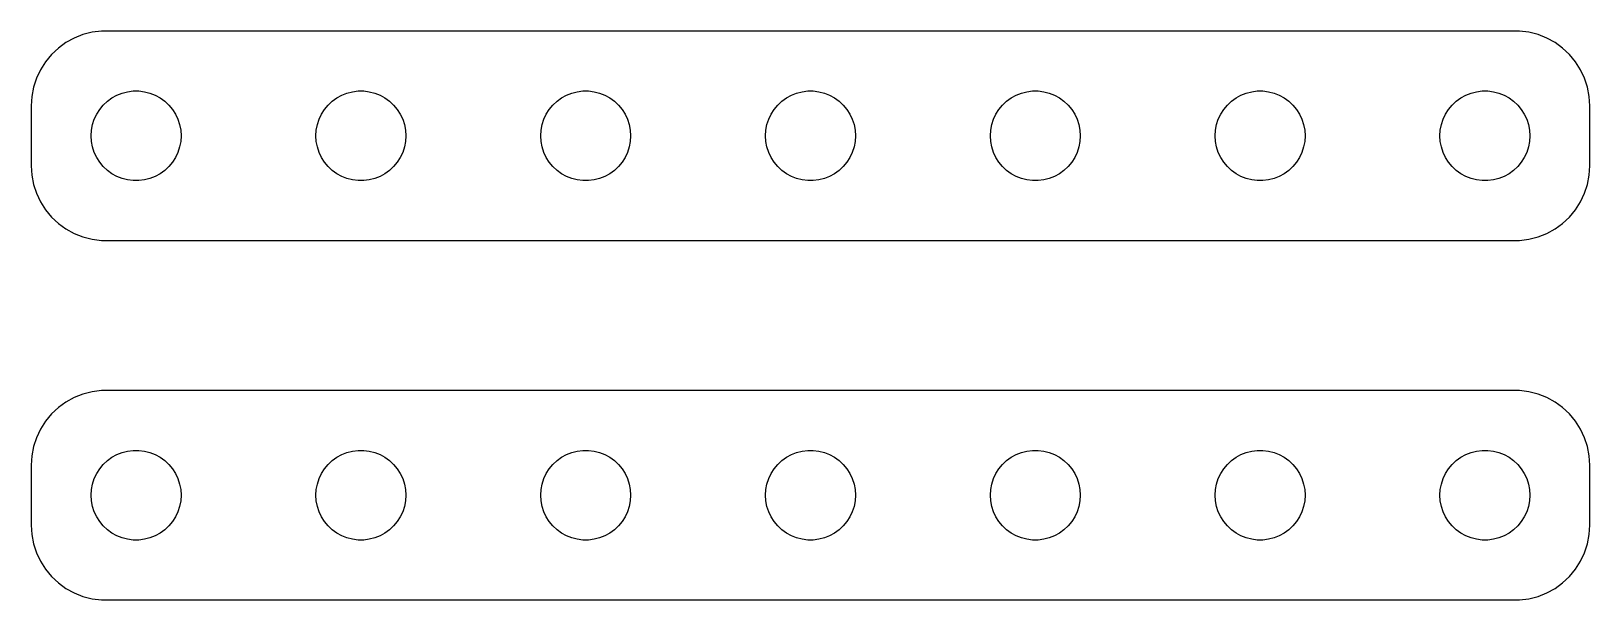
# Model space of a CAD drawing. Header units: metres. Extents: x -52 to 52, y 41 to 79.
import ezdxf

# ---------------------------------------------------------------- set-up
doc = ezdxf.new("R2010")
doc.units = ezdxf.units.M

msp = doc.modelspace()

# ---------------------------------------------------------------- linework, layer by layer
for p, q in [((-49.6791, 78.2216), (-50.1871, 77.8526)), ((-49.1289, 78.5241), (-49.6791, 78.2216)), ((-48.5451, 78.7553), (-49.1289, 78.5241)), ((-47.9369, 78.9114), (-48.5451, 78.7553)), ((-47.3139, 78.9901), (-47.9369, 78.9114)), ((47.3139, 78.9901), (-47.3139, 78.9901)), ((47.9369, 78.9114), (47.3139, 78.9901)), ((48.5451, 78.7553), (47.9369, 78.9114)), ((49.1289, 78.5241), (48.5451, 78.7553)), ((49.6791, 78.2216), (49.1289, 78.5241)), ((50.1871, 77.8526), (49.6791, 78.2216)), ((-50.6448, 77.4227), (-51.0451, 76.9389)), ((-50.1871, 77.8526), (-50.6448, 77.4227)), ((50.6448, 77.4227), (50.1871, 77.8526)), ((51.0451, 76.9389), (50.6448, 77.4227)), ((-51.3815, 76.4088), (-51.6489, 75.8406)), ((-51.0451, 76.9389), (-51.3815, 76.4088)), ((51.3815, 76.4088), (51.0451, 76.9389)), ((51.6489, 75.8406), (51.3815, 76.4088)), ((-51.8429, 75.2434), (-51.9606, 74.6267)), ((-51.6489, 75.8406), (-51.8429, 75.2434)), ((-45.927, 74.8532), (-45.5621, 74.9469)), ((-45.5621, 74.9469), (-45.1884, 74.9941)), ((-45.1884, 74.9941), (-44.8116, 74.9941)), ((-44.8116, 74.9941), (-44.4379, 74.9469)), ((-44.4379, 74.9469), (-44.0729, 74.8532)), ((-30.927, 74.8532), (-30.5621, 74.9469)), ((-30.5621, 74.9469), (-30.1884, 74.9941)), ((-30.1884, 74.9941), (-29.8116, 74.9941)), ((-29.8116, 74.9941), (-29.4379, 74.9469)), ((-29.4379, 74.9469), (-29.0729, 74.8532)), ((-15.927, 74.8532), (-15.5621, 74.9469)), ((-15.5621, 74.9469), (-15.1884, 74.9941)), ((-15.1884, 74.9941), (-14.8116, 74.9941)), ((-14.8116, 74.9941), (-14.4379, 74.9469)), ((-14.4379, 74.9469), (-14.0729, 74.8532)), ((-0.92705, 74.8532), (-0.56213, 74.9469)), ((-0.56213, 74.9469), (-0.18837, 74.9941)), ((-0.18837, 74.9941), (0.18837, 74.9941)), ((0.18837, 74.9941), (0.56213, 74.9469)), ((0.56213, 74.9469), (0.92705, 74.8532)), ((14.0729, 74.8532), (14.4379, 74.9469)), ((14.4379, 74.9469), (14.8116, 74.9941)), ((14.8116, 74.9941), (15.1884, 74.9941)), ((15.1884, 74.9941), (15.5621, 74.9469)), ((15.5621, 74.9469), (15.927, 74.8532)), ((29.0729, 74.8532), (29.4379, 74.9469)), ((29.4379, 74.9469), (29.8116, 74.9941)), ((29.8116, 74.9941), (30.1884, 74.9941)), ((30.1884, 74.9941), (30.5621, 74.9469)), ((30.5621, 74.9469), (30.927, 74.8532)), ((44.0729, 74.8532), (44.4379, 74.9469)), ((44.4379, 74.9469), (44.8116, 74.9941)), ((44.8116, 74.9941), (45.1884, 74.9941)), ((45.1884, 74.9941), (45.5621, 74.9469)), ((45.5621, 74.9469), (45.927, 74.8532)), ((51.8429, 75.2434), (51.6489, 75.8406)), ((51.9606, 74.6267), (51.8429, 75.2434)), ((-51.9606, 74.6267), (-52, 74)), ((-52, 74), (-52, 70)), ((-47.427, 73.7634), (-47.1869, 74.0536)), ((-47.1869, 74.0536), (-46.9123, 74.3115)), ((-46.9123, 74.3115), (-46.6075, 74.533)), ((-46.6075, 74.533), (-46.2773, 74.7145)), ((-46.2773, 74.7145), (-45.927, 74.8532)), ((-44.0729, 74.8532), (-43.7227, 74.7145)), ((-43.7227, 74.7145), (-43.3925, 74.533)), ((-43.3925, 74.533), (-43.0877, 74.3115)), ((-43.0877, 74.3115), (-42.8131, 74.0536)), ((-42.8131, 74.0536), (-42.5729, 73.7634)), ((-32.427, 73.7634), (-32.1869, 74.0536)), ((-32.1869, 74.0536), (-31.9123, 74.3115)), ((-31.9123, 74.3115), (-31.6075, 74.533)), ((-31.6075, 74.533), (-31.2773, 74.7145)), ((-31.2773, 74.7145), (-30.927, 74.8532)), ((-29.0729, 74.8532), (-28.7227, 74.7145)), ((-28.7227, 74.7145), (-28.3925, 74.533)), ((-28.3925, 74.533), (-28.0877, 74.3115)), ((-28.0877, 74.3115), (-27.8131, 74.0536)), ((-27.8131, 74.0536), (-27.5729, 73.7634)), ((-17.427, 73.7634), (-17.1869, 74.0536)), ((-17.1869, 74.0536), (-16.9123, 74.3115)), ((-16.9123, 74.3115), (-16.6075, 74.533)), ((-16.6075, 74.533), (-16.2773, 74.7145)), ((-16.2773, 74.7145), (-15.927, 74.8532)), ((-14.0729, 74.8532), (-13.7227, 74.7145)), ((-13.7227, 74.7145), (-13.3925, 74.533)), ((-13.3925, 74.533), (-13.0877, 74.3115)), ((-13.0877, 74.3115), (-12.8131, 74.0536)), ((-12.8131, 74.0536), (-12.5729, 73.7634)), ((-2.42705, 73.7634), (-2.1869, 74.0536)), ((-2.1869, 74.0536), (-1.91226, 74.3115)), ((-1.91226, 74.3115), (-1.60747, 74.533)), ((-1.60747, 74.533), (-1.27733, 74.7145)), ((-1.27733, 74.7145), (-0.92705, 74.8532)), ((0.92705, 74.8532), (1.27733, 74.7145)), ((1.27733, 74.7145), (1.60747, 74.533)), ((1.60747, 74.533), (1.91226, 74.3115)), ((1.91226, 74.3115), (2.1869, 74.0536)), ((2.1869, 74.0536), (2.42705, 73.7634)), ((12.5729, 73.7634), (12.8131, 74.0536)), ((12.8131, 74.0536), (13.0877, 74.3115)), ((13.0877, 74.3115), (13.3925, 74.533)), ((13.3925, 74.533), (13.7227, 74.7145)), ((13.7227, 74.7145), (14.0729, 74.8532)), ((15.927, 74.8532), (16.2773, 74.7145)), ((16.2773, 74.7145), (16.6075, 74.533)), ((16.6075, 74.533), (16.9123, 74.3115)), ((16.9123, 74.3115), (17.1869, 74.0536)), ((17.1869, 74.0536), (17.427, 73.7634)), ((27.5729, 73.7634), (27.8131, 74.0536)), ((27.8131, 74.0536), (28.0877, 74.3115)), ((28.0877, 74.3115), (28.3925, 74.533)), ((28.3925, 74.533), (28.7227, 74.7145)), ((28.7227, 74.7145), (29.0729, 74.8532)), ((30.927, 74.8532), (31.2773, 74.7145)), ((31.2773, 74.7145), (31.6075, 74.533)), ((31.6075, 74.533), (31.9123, 74.3115)), ((31.9123, 74.3115), (32.1869, 74.0536)), ((32.1869, 74.0536), (32.427, 73.7634)), ((42.5729, 73.7634), (42.8131, 74.0536)), ((42.8131, 74.0536), (43.0877, 74.3115)), ((43.0877, 74.3115), (43.3925, 74.533)), ((43.3925, 74.533), (43.7227, 74.7145)), ((43.7227, 74.7145), (44.0729, 74.8532)), ((45.927, 74.8532), (46.2773, 74.7145)), ((46.2773, 74.7145), (46.6075, 74.533)), ((46.6075, 74.533), (46.9123, 74.3115)), ((46.9123, 74.3115), (47.1869, 74.0536)), ((47.1869, 74.0536), (47.427, 73.7634)), ((52, 74), (51.9606, 74.6267)), ((52, 70), (52, 74)), ((-47.9057, 72.7461), (-47.7893, 73.1044)), ((-47.7893, 73.1044), (-47.6289, 73.4453)), ((-47.6289, 73.4453), (-47.427, 73.7634)), ((-42.5729, 73.7634), (-42.3711, 73.4453)), ((-42.3711, 73.4453), (-42.2107, 73.1044)), ((-42.2107, 73.1044), (-42.0942, 72.7461)), ((-32.9057, 72.7461), (-32.7893, 73.1044)), ((-32.7893, 73.1044), (-32.6289, 73.4453)), ((-32.6289, 73.4453), (-32.427, 73.7634)), ((-27.5729, 73.7634), (-27.3711, 73.4453)), ((-27.3711, 73.4453), (-27.2107, 73.1044)), ((-27.2107, 73.1044), (-27.0942, 72.7461)), ((-17.9057, 72.7461), (-17.7893, 73.1044)), ((-17.7893, 73.1044), (-17.6289, 73.4453)), ((-17.6289, 73.4453), (-17.427, 73.7634)), ((-12.5729, 73.7634), (-12.3711, 73.4453)), ((-12.3711, 73.4453), (-12.2107, 73.1044)), ((-12.2107, 73.1044), (-12.0942, 72.7461)), ((-2.90575, 72.7461), (-2.78932, 73.1044)), ((-2.78932, 73.1044), (-2.62891, 73.4453)), ((-2.62891, 73.4453), (-2.42705, 73.7634)), ((2.42705, 73.7634), (2.62891, 73.4453)), ((2.62891, 73.4453), (2.78932, 73.1044)), ((2.78932, 73.1044), (2.90575, 72.7461)), ((12.0942, 72.7461), (12.2107, 73.1044)), ((12.2107, 73.1044), (12.3711, 73.4453)), ((12.3711, 73.4453), (12.5729, 73.7634)), ((17.427, 73.7634), (17.6289, 73.4453)), ((17.6289, 73.4453), (17.7893, 73.1044)), ((17.7893, 73.1044), (17.9057, 72.7461)), ((27.0942, 72.7461), (27.2107, 73.1044)), ((27.2107, 73.1044), (27.3711, 73.4453)), ((27.3711, 73.4453), (27.5729, 73.7634)), ((32.427, 73.7634), (32.6289, 73.4453)), ((32.6289, 73.4453), (32.7893, 73.1044)), ((32.7893, 73.1044), (32.9057, 72.7461)), ((42.0942, 72.7461), (42.2107, 73.1044)), ((42.2107, 73.1044), (42.3711, 73.4453)), ((42.3711, 73.4453), (42.5729, 73.7634)), ((47.427, 73.7634), (47.6289, 73.4453)), ((47.6289, 73.4453), (47.7893, 73.1044)), ((47.7893, 73.1044), (47.9057, 72.7461)), ((-48, 72), (-47.9763, 72.376)), ((-47.9763, 71.624), (-48, 72)), ((-47.9763, 72.376), (-47.9057, 72.7461)), ((-42.0942, 72.7461), (-42.0237, 72.376)), ((-42.0237, 72.376), (-42, 72)), ((-42, 72), (-42.0237, 71.624)), ((-33, 72), (-32.9763, 72.376)), ((-32.9763, 71.624), (-33, 72)), ((-32.9763, 72.376), (-32.9057, 72.7461)), ((-27.0942, 72.7461), (-27.0237, 72.376)), ((-27.0237, 72.376), (-27, 72)), ((-27, 72), (-27.0237, 71.624)), ((-18, 72), (-17.9763, 72.376)), ((-17.9763, 71.624), (-18, 72)), ((-17.9763, 72.376), (-17.9057, 72.7461)), ((-12.0942, 72.7461), (-12.0237, 72.376)), ((-12.0237, 72.376), (-12, 72)), ((-12, 72), (-12.0237, 71.624)), ((-3, 72), (-2.97633, 72.376)), ((-2.97633, 71.624), (-3, 72)), ((-2.97633, 72.376), (-2.90575, 72.7461)), ((2.90575, 72.7461), (2.97633, 72.376)), ((2.97633, 72.376), (3, 72)), ((3, 72), (2.97633, 71.624)), ((12, 72), (12.0237, 72.376)), ((12.0237, 71.624), (12, 72)), ((12.0237, 72.376), (12.0942, 72.7461)), ((17.9057, 72.7461), (17.9763, 72.376)), ((17.9763, 72.376), (18, 72)), ((18, 72), (17.9763, 71.624)), ((27, 72), (27.0237, 72.376)), ((27.0237, 71.624), (27, 72)), ((27.0237, 72.376), (27.0942, 72.7461)), ((32.9057, 72.7461), (32.9763, 72.376)), ((32.9763, 72.376), (33, 72)), ((33, 72), (32.9763, 71.624)), ((42, 72), (42.0237, 72.376)), ((42.0237, 71.624), (42, 72)), ((42.0237, 72.376), (42.0942, 72.7461)), ((47.9057, 72.7461), (47.9763, 72.376)), ((47.9763, 72.376), (48, 72)), ((48, 72), (47.9763, 71.624)), ((-47.9057, 71.2539), (-47.9763, 71.624)), ((-47.7893, 70.8956), (-47.9057, 71.2539)), ((-47.6289, 70.5547), (-47.7893, 70.8956)), ((-42.2107, 70.8956), (-42.3711, 70.5547)), ((-42.0942, 71.2539), (-42.2107, 70.8956)), ((-42.0237, 71.624), (-42.0942, 71.2539)), ((-32.9057, 71.2539), (-32.9763, 71.624)), ((-32.7893, 70.8956), (-32.9057, 71.2539)), ((-32.6289, 70.5547), (-32.7893, 70.8956)), ((-27.2107, 70.8956), (-27.3711, 70.5547)), ((-27.0942, 71.2539), (-27.2107, 70.8956)), ((-27.0237, 71.624), (-27.0942, 71.2539)), ((-17.9057, 71.2539), (-17.9763, 71.624)), ((-17.7893, 70.8956), (-17.9057, 71.2539)), ((-17.6289, 70.5547), (-17.7893, 70.8956)), ((-12.2107, 70.8956), (-12.3711, 70.5547)), ((-12.0942, 71.2539), (-12.2107, 70.8956)), ((-12.0237, 71.624), (-12.0942, 71.2539)), ((-2.90575, 71.2539), (-2.97633, 71.624)), ((-2.78932, 70.8956), (-2.90575, 71.2539)), ((-2.62891, 70.5547), (-2.78932, 70.8956)), ((2.78932, 70.8956), (2.62891, 70.5547)), ((2.90575, 71.2539), (2.78932, 70.8956)), ((2.97633, 71.624), (2.90575, 71.2539)), ((12.0942, 71.2539), (12.0237, 71.624)), ((12.2107, 70.8956), (12.0942, 71.2539)), ((12.3711, 70.5547), (12.2107, 70.8956)), ((17.7893, 70.8956), (17.6289, 70.5547)), ((17.9057, 71.2539), (17.7893, 70.8956)), ((17.9763, 71.624), (17.9057, 71.2539)), ((27.0942, 71.2539), (27.0237, 71.624)), ((27.2107, 70.8956), (27.0942, 71.2539)), ((27.3711, 70.5547), (27.2107, 70.8956)), ((32.7893, 70.8956), (32.6289, 70.5547)), ((32.9057, 71.2539), (32.7893, 70.8956)), ((32.9763, 71.624), (32.9057, 71.2539)), ((42.0942, 71.2539), (42.0237, 71.624)), ((42.2107, 70.8956), (42.0942, 71.2539)), ((42.3711, 70.5547), (42.2107, 70.8956)), ((47.7893, 70.8956), (47.6289, 70.5547)), ((47.9057, 71.2539), (47.7893, 70.8956)), ((47.9763, 71.624), (47.9057, 71.2539)), ((-52, 70), (-51.9606, 69.3733)), ((-47.427, 70.2366), (-47.6289, 70.5547)), ((-47.1869, 69.9464), (-47.427, 70.2366)), ((-46.9123, 69.6885), (-47.1869, 69.9464)), ((-46.6075, 69.467), (-46.9123, 69.6885)), ((-43.0877, 69.6885), (-43.3925, 69.467)), ((-42.8131, 69.9464), (-43.0877, 69.6885)), ((-42.5729, 70.2366), (-42.8131, 69.9464)), ((-42.3711, 70.5547), (-42.5729, 70.2366)), ((-32.427, 70.2366), (-32.6289, 70.5547)), ((-32.1869, 69.9464), (-32.427, 70.2366)), ((-31.9123, 69.6885), (-32.1869, 69.9464)), ((-31.6075, 69.467), (-31.9123, 69.6885)), ((-28.0877, 69.6885), (-28.3925, 69.467)), ((-27.8131, 69.9464), (-28.0877, 69.6885)), ((-27.5729, 70.2366), (-27.8131, 69.9464)), ((-27.3711, 70.5547), (-27.5729, 70.2366)), ((-17.427, 70.2366), (-17.6289, 70.5547)), ((-17.1869, 69.9464), (-17.427, 70.2366)), ((-16.9123, 69.6885), (-17.1869, 69.9464)), ((-16.6075, 69.467), (-16.9123, 69.6885)), ((-13.0877, 69.6885), (-13.3925, 69.467)), ((-12.8131, 69.9464), (-13.0877, 69.6885)), ((-12.5729, 70.2366), (-12.8131, 69.9464)), ((-12.3711, 70.5547), (-12.5729, 70.2366)), ((-2.42705, 70.2366), (-2.62891, 70.5547)), ((-2.1869, 69.9464), (-2.42705, 70.2366)), ((-1.91226, 69.6885), (-2.1869, 69.9464)), ((-1.60747, 69.467), (-1.91226, 69.6885)), ((1.91226, 69.6885), (1.60747, 69.467)), ((2.1869, 69.9464), (1.91226, 69.6885)), ((2.42705, 70.2366), (2.1869, 69.9464)), ((2.62891, 70.5547), (2.42705, 70.2366)), ((12.5729, 70.2366), (12.3711, 70.5547)), ((12.8131, 69.9464), (12.5729, 70.2366)), ((13.0877, 69.6885), (12.8131, 69.9464)), ((13.3925, 69.467), (13.0877, 69.6885)), ((16.9123, 69.6885), (16.6075, 69.467)), ((17.1869, 69.9464), (16.9123, 69.6885)), ((17.427, 70.2366), (17.1869, 69.9464)), ((17.6289, 70.5547), (17.427, 70.2366)), ((27.5729, 70.2366), (27.3711, 70.5547)), ((27.8131, 69.9464), (27.5729, 70.2366)), ((28.0877, 69.6885), (27.8131, 69.9464)), ((28.3925, 69.467), (28.0877, 69.6885)), ((31.9123, 69.6885), (31.6075, 69.467)), ((32.1869, 69.9464), (31.9123, 69.6885)), ((32.427, 70.2366), (32.1869, 69.9464)), ((32.6289, 70.5547), (32.427, 70.2366)), ((42.5729, 70.2366), (42.3711, 70.5547)), ((42.8131, 69.9464), (42.5729, 70.2366)), ((43.0877, 69.6885), (42.8131, 69.9464)), ((43.3925, 69.467), (43.0877, 69.6885)), ((46.9123, 69.6885), (46.6075, 69.467)), ((47.1869, 69.9464), (46.9123, 69.6885)), ((47.427, 70.2366), (47.1869, 69.9464)), ((47.6289, 70.5547), (47.427, 70.2366)), ((51.9606, 69.3733), (52, 70)), ((-51.9606, 69.3733), (-51.8429, 68.7566)), ((-51.8429, 68.7566), (-51.6489, 68.1594)), ((-46.2773, 69.2855), (-46.6075, 69.467)), ((-45.927, 69.1468), (-46.2773, 69.2855)), ((-45.5621, 69.0531), (-45.927, 69.1468)), ((-45.1884, 69.0059), (-45.5621, 69.0531)), ((-44.8116, 69.0059), (-45.1884, 69.0059)), ((-44.4379, 69.0531), (-44.8116, 69.0059)), ((-44.0729, 69.1468), (-44.4379, 69.0531)), ((-43.7227, 69.2855), (-44.0729, 69.1468)), ((-43.3925, 69.467), (-43.7227, 69.2855)), ((-31.2773, 69.2855), (-31.6075, 69.467)), ((-30.927, 69.1468), (-31.2773, 69.2855)), ((-30.5621, 69.0531), (-30.927, 69.1468)), ((-30.1884, 69.0059), (-30.5621, 69.0531)), ((-29.8116, 69.0059), (-30.1884, 69.0059)), ((-29.4379, 69.0531), (-29.8116, 69.0059)), ((-29.0729, 69.1468), (-29.4379, 69.0531)), ((-28.7227, 69.2855), (-29.0729, 69.1468)), ((-28.3925, 69.467), (-28.7227, 69.2855)), ((-16.2773, 69.2855), (-16.6075, 69.467)), ((-15.927, 69.1468), (-16.2773, 69.2855)), ((-15.5621, 69.0531), (-15.927, 69.1468)), ((-15.1884, 69.0059), (-15.5621, 69.0531)), ((-14.8116, 69.0059), (-15.1884, 69.0059)), ((-14.4379, 69.0531), (-14.8116, 69.0059)), ((-14.0729, 69.1468), (-14.4379, 69.0531)), ((-13.7227, 69.2855), (-14.0729, 69.1468)), ((-13.3925, 69.467), (-13.7227, 69.2855)), ((-1.27733, 69.2855), (-1.60747, 69.467)), ((-0.92705, 69.1468), (-1.27733, 69.2855)), ((-0.56213, 69.0531), (-0.92705, 69.1468)), ((-0.18837, 69.0059), (-0.56213, 69.0531)), ((0.18837, 69.0059), (-0.18837, 69.0059)), ((0.56213, 69.0531), (0.18837, 69.0059)), ((0.92705, 69.1468), (0.56213, 69.0531)), ((1.27733, 69.2855), (0.92705, 69.1468)), ((1.60747, 69.467), (1.27733, 69.2855)), ((13.7227, 69.2855), (13.3925, 69.467)), ((14.0729, 69.1468), (13.7227, 69.2855)), ((14.4379, 69.0531), (14.0729, 69.1468)), ((14.8116, 69.0059), (14.4379, 69.0531)), ((15.1884, 69.0059), (14.8116, 69.0059)), ((15.5621, 69.0531), (15.1884, 69.0059)), ((15.927, 69.1468), (15.5621, 69.0531)), ((16.2773, 69.2855), (15.927, 69.1468)), ((16.6075, 69.467), (16.2773, 69.2855)), ((28.7227, 69.2855), (28.3925, 69.467)), ((29.0729, 69.1468), (28.7227, 69.2855)), ((29.4379, 69.0531), (29.0729, 69.1468)), ((29.8116, 69.0059), (29.4379, 69.0531)), ((30.1884, 69.0059), (29.8116, 69.0059)), ((30.5621, 69.0531), (30.1884, 69.0059)), ((30.927, 69.1468), (30.5621, 69.0531)), ((31.2773, 69.2855), (30.927, 69.1468)), ((31.6075, 69.467), (31.2773, 69.2855)), ((43.7227, 69.2855), (43.3925, 69.467)), ((44.0729, 69.1468), (43.7227, 69.2855)), ((44.4379, 69.0531), (44.0729, 69.1468)), ((44.8116, 69.0059), (44.4379, 69.0531)), ((45.1884, 69.0059), (44.8116, 69.0059)), ((45.5621, 69.0531), (45.1884, 69.0059)), ((45.927, 69.1468), (45.5621, 69.0531)), ((46.2773, 69.2855), (45.927, 69.1468)), ((46.6075, 69.467), (46.2773, 69.2855)), ((51.6489, 68.1594), (51.8429, 68.7566)), ((51.8429, 68.7566), (51.9606, 69.3733)), ((-51.6489, 68.1594), (-51.3815, 67.5912)), ((51.3815, 67.5912), (51.6489, 68.1594)), ((-51.3815, 67.5912), (-51.0451, 67.0611)), ((-51.0451, 67.0611), (-50.6448, 66.5773)), ((-50.6448, 66.5773), (-50.1871, 66.1474)), ((50.1871, 66.1474), (50.6448, 66.5773)), ((50.6448, 66.5773), (51.0451, 67.0611)), ((51.0451, 67.0611), (51.3815, 67.5912)), ((-50.1871, 66.1474), (-49.6791, 65.7784)), ((-49.6791, 65.7784), (-49.1289, 65.4759)), ((49.1289, 65.4759), (49.6791, 65.7784)), ((49.6791, 65.7784), (50.1871, 66.1474)), ((-49.1289, 65.4759), (-48.5451, 65.2447)), ((-48.5451, 65.2447), (-47.9369, 65.0886)), ((-47.9369, 65.0886), (-47.3139, 65.0099)), ((-47.3139, 65.0099), (47.3139, 65.0099)), ((47.3139, 65.0099), (47.9369, 65.0886)), ((47.9369, 65.0886), (48.5451, 65.2447)), ((48.5451, 65.2447), (49.1289, 65.4759)), ((-49.6791, 54.2216), (-50.1871, 53.8526)), ((-49.1289, 54.5241), (-49.6791, 54.2216)), ((-48.5451, 54.7553), (-49.1289, 54.5241)), ((-47.9369, 54.9114), (-48.5451, 54.7553)), ((-47.3139, 54.9901), (-47.9369, 54.9114)), ((47.3139, 54.9901), (-47.3139, 54.9901)), ((47.9369, 54.9114), (47.3139, 54.9901)), ((48.5451, 54.7553), (47.9369, 54.9114)), ((49.1289, 54.5241), (48.5451, 54.7553)), ((49.6791, 54.2216), (49.1289, 54.5241)), ((50.1871, 53.8526), (49.6791, 54.2216)), ((-50.6448, 53.4227), (-51.0451, 52.9389)), ((-50.1871, 53.8526), (-50.6448, 53.4227)), ((50.6448, 53.4227), (50.1871, 53.8526)), ((51.0451, 52.9389), (50.6448, 53.4227)), ((-51.3815, 52.4088), (-51.6489, 51.8406)), ((-51.0451, 52.9389), (-51.3815, 52.4088)), ((51.3815, 52.4088), (51.0451, 52.9389)), ((51.6489, 51.8406), (51.3815, 52.4088)), ((-51.8429, 51.2434), (-51.9606, 50.6267)), ((-51.6489, 51.8406), (-51.8429, 51.2434)), ((-45.5621, 50.9469), (-45.1884, 50.9941)), ((-45.1884, 50.9941), (-44.8116, 50.9941)), ((-44.8116, 50.9941), (-44.4379, 50.9469)), ((-30.5621, 50.9469), (-30.1884, 50.9941)), ((-30.1884, 50.9941), (-29.8116, 50.9941)), ((-29.8116, 50.9941), (-29.4379, 50.9469)), ((-15.5621, 50.9469), (-15.1884, 50.9941)), ((-15.1884, 50.9941), (-14.8116, 50.9941)), ((-14.8116, 50.9941), (-14.4379, 50.9469)), ((-0.56213, 50.9469), (-0.18837, 50.9941)), ((-0.18837, 50.9941), (0.18837, 50.9941)), ((0.18837, 50.9941), (0.56213, 50.9469)), ((14.4379, 50.9469), (14.8116, 50.9941)), ((14.8116, 50.9941), (15.1884, 50.9941)), ((15.1884, 50.9941), (15.5621, 50.9469)), ((29.4379, 50.9469), (29.8116, 50.9941)), ((29.8116, 50.9941), (30.1884, 50.9941)), ((30.1884, 50.9941), (30.5621, 50.9469)), ((44.4379, 50.9469), (44.8116, 50.9941)), ((44.8116, 50.9941), (45.1884, 50.9941)), ((45.1884, 50.9941), (45.5621, 50.9469)), ((51.8429, 51.2434), (51.6489, 51.8406)), ((51.9606, 50.6267), (51.8429, 51.2434)), ((-51.9606, 50.6267), (-52, 50)), ((-52, 50), (-52, 46)), ((-47.427, 49.7634), (-47.1869, 50.0536)), ((-47.1869, 50.0536), (-46.9123, 50.3115)), ((-46.9123, 50.3115), (-46.6075, 50.533)), ((-46.6075, 50.533), (-46.2773, 50.7145)), ((-46.2773, 50.7145), (-45.927, 50.8532)), ((-45.927, 50.8532), (-45.5621, 50.9469)), ((-44.4379, 50.9469), (-44.0729, 50.8532)), ((-44.0729, 50.8532), (-43.7227, 50.7145)), ((-43.7227, 50.7145), (-43.3925, 50.533)), ((-43.3925, 50.533), (-43.0877, 50.3115)), ((-43.0877, 50.3115), (-42.8131, 50.0536)), ((-42.8131, 50.0536), (-42.5729, 49.7634)), ((-32.427, 49.7634), (-32.1869, 50.0536)), ((-32.1869, 50.0536), (-31.9123, 50.3115)), ((-31.9123, 50.3115), (-31.6075, 50.533)), ((-31.6075, 50.533), (-31.2773, 50.7145)), ((-31.2773, 50.7145), (-30.927, 50.8532)), ((-30.927, 50.8532), (-30.5621, 50.9469)), ((-29.4379, 50.9469), (-29.0729, 50.8532)), ((-29.0729, 50.8532), (-28.7227, 50.7145)), ((-28.7227, 50.7145), (-28.3925, 50.533)), ((-28.3925, 50.533), (-28.0877, 50.3115)), ((-28.0877, 50.3115), (-27.8131, 50.0536)), ((-27.8131, 50.0536), (-27.5729, 49.7634)), ((-17.427, 49.7634), (-17.1869, 50.0536)), ((-17.1869, 50.0536), (-16.9123, 50.3115)), ((-16.9123, 50.3115), (-16.6075, 50.533)), ((-16.6075, 50.533), (-16.2773, 50.7145)), ((-16.2773, 50.7145), (-15.927, 50.8532)), ((-15.927, 50.8532), (-15.5621, 50.9469)), ((-14.4379, 50.9469), (-14.0729, 50.8532)), ((-14.0729, 50.8532), (-13.7227, 50.7145)), ((-13.7227, 50.7145), (-13.3925, 50.533)), ((-13.3925, 50.533), (-13.0877, 50.3115)), ((-13.0877, 50.3115), (-12.8131, 50.0536)), ((-12.8131, 50.0536), (-12.5729, 49.7634)), ((-2.42705, 49.7634), (-2.1869, 50.0536)), ((-2.1869, 50.0536), (-1.91226, 50.3115)), ((-1.91226, 50.3115), (-1.60747, 50.533)), ((-1.60747, 50.533), (-1.27733, 50.7145)), ((-1.27733, 50.7145), (-0.92705, 50.8532)), ((-0.92705, 50.8532), (-0.56213, 50.9469)), ((0.56213, 50.9469), (0.92705, 50.8532)), ((0.92705, 50.8532), (1.27733, 50.7145)), ((1.27733, 50.7145), (1.60747, 50.533)), ((1.60747, 50.533), (1.91226, 50.3115)), ((1.91226, 50.3115), (2.1869, 50.0536)), ((2.1869, 50.0536), (2.42705, 49.7634)), ((12.5729, 49.7634), (12.8131, 50.0536)), ((12.8131, 50.0536), (13.0877, 50.3115)), ((13.0877, 50.3115), (13.3925, 50.533)), ((13.3925, 50.533), (13.7227, 50.7145)), ((13.7227, 50.7145), (14.0729, 50.8532)), ((14.0729, 50.8532), (14.4379, 50.9469)), ((15.5621, 50.9469), (15.927, 50.8532)), ((15.927, 50.8532), (16.2773, 50.7145)), ((16.2773, 50.7145), (16.6075, 50.533)), ((16.6075, 50.533), (16.9123, 50.3115)), ((16.9123, 50.3115), (17.1869, 50.0536)), ((17.1869, 50.0536), (17.427, 49.7634)), ((27.5729, 49.7634), (27.8131, 50.0536)), ((27.8131, 50.0536), (28.0877, 50.3115)), ((28.0877, 50.3115), (28.3925, 50.533)), ((28.3925, 50.533), (28.7227, 50.7145)), ((28.7227, 50.7145), (29.0729, 50.8532)), ((29.0729, 50.8532), (29.4379, 50.9469)), ((30.5621, 50.9469), (30.927, 50.8532)), ((30.927, 50.8532), (31.2773, 50.7145)), ((31.2773, 50.7145), (31.6075, 50.533)), ((31.6075, 50.533), (31.9123, 50.3115)), ((31.9123, 50.3115), (32.1869, 50.0536)), ((32.1869, 50.0536), (32.427, 49.7634)), ((42.5729, 49.7634), (42.8131, 50.0536)), ((42.8131, 50.0536), (43.0877, 50.3115)), ((43.0877, 50.3115), (43.3925, 50.533)), ((43.3925, 50.533), (43.7227, 50.7145)), ((43.7227, 50.7145), (44.0729, 50.8532)), ((44.0729, 50.8532), (44.4379, 50.9469)), ((45.5621, 50.9469), (45.927, 50.8532)), ((45.927, 50.8532), (46.2773, 50.7145)), ((46.2773, 50.7145), (46.6075, 50.533)), ((46.6075, 50.533), (46.9123, 50.3115)), ((46.9123, 50.3115), (47.1869, 50.0536)), ((47.1869, 50.0536), (47.427, 49.7634)), ((52, 50), (51.9606, 50.6267)), ((52, 46), (52, 50)), ((-47.9057, 48.7461), (-47.7893, 49.1044)), ((-47.7893, 49.1044), (-47.6289, 49.4453)), ((-47.6289, 49.4453), (-47.427, 49.7634)), ((-42.5729, 49.7634), (-42.3711, 49.4453)), ((-42.3711, 49.4453), (-42.2107, 49.1044)), ((-42.2107, 49.1044), (-42.0942, 48.7461)), ((-32.9057, 48.7461), (-32.7893, 49.1044)), ((-32.7893, 49.1044), (-32.6289, 49.4453)), ((-32.6289, 49.4453), (-32.427, 49.7634)), ((-27.5729, 49.7634), (-27.3711, 49.4453)), ((-27.3711, 49.4453), (-27.2107, 49.1044)), ((-27.2107, 49.1044), (-27.0942, 48.7461)), ((-17.9057, 48.7461), (-17.7893, 49.1044)), ((-17.7893, 49.1044), (-17.6289, 49.4453)), ((-17.6289, 49.4453), (-17.427, 49.7634)), ((-12.5729, 49.7634), (-12.3711, 49.4453)), ((-12.3711, 49.4453), (-12.2107, 49.1044)), ((-12.2107, 49.1044), (-12.0942, 48.7461)), ((-2.90575, 48.7461), (-2.78932, 49.1044)), ((-2.78932, 49.1044), (-2.62891, 49.4453)), ((-2.62891, 49.4453), (-2.42705, 49.7634)), ((2.42705, 49.7634), (2.62891, 49.4453)), ((2.62891, 49.4453), (2.78932, 49.1044)), ((2.78932, 49.1044), (2.90575, 48.7461)), ((12.0942, 48.7461), (12.2107, 49.1044)), ((12.2107, 49.1044), (12.3711, 49.4453)), ((12.3711, 49.4453), (12.5729, 49.7634)), ((17.427, 49.7634), (17.6289, 49.4453)), ((17.6289, 49.4453), (17.7893, 49.1044)), ((17.7893, 49.1044), (17.9057, 48.7461)), ((27.0942, 48.7461), (27.2107, 49.1044)), ((27.2107, 49.1044), (27.3711, 49.4453)), ((27.3711, 49.4453), (27.5729, 49.7634)), ((32.427, 49.7634), (32.6289, 49.4453)), ((32.6289, 49.4453), (32.7893, 49.1044)), ((32.7893, 49.1044), (32.9057, 48.7461)), ((42.0942, 48.7461), (42.2107, 49.1044)), ((42.2107, 49.1044), (42.3711, 49.4453)), ((42.3711, 49.4453), (42.5729, 49.7634)), ((47.427, 49.7634), (47.6289, 49.4453)), ((47.6289, 49.4453), (47.7893, 49.1044)), ((47.7893, 49.1044), (47.9057, 48.7461)), ((-48, 48), (-47.9763, 48.376)), ((-47.9763, 47.624), (-48, 48)), ((-47.9763, 48.376), (-47.9057, 48.7461)), ((-42.0942, 48.7461), (-42.0237, 48.376)), ((-42.0237, 48.376), (-42, 48)), ((-42, 48), (-42.0237, 47.624)), ((-33, 48), (-32.9763, 48.376)), ((-32.9763, 47.624), (-33, 48)), ((-32.9763, 48.376), (-32.9057, 48.7461)), ((-27.0942, 48.7461), (-27.0237, 48.376)), ((-27.0237, 48.376), (-27, 48)), ((-27, 48), (-27.0237, 47.624)), ((-18, 48), (-17.9763, 48.376)), ((-17.9763, 47.624), (-18, 48)), ((-17.9763, 48.376), (-17.9057, 48.7461)), ((-12.0942, 48.7461), (-12.0237, 48.376)), ((-12.0237, 48.376), (-12, 48)), ((-12, 48), (-12.0237, 47.624)), ((-3, 48), (-2.97633, 48.376)), ((-2.97633, 47.624), (-3, 48)), ((-2.97633, 48.376), (-2.90575, 48.7461)), ((2.90575, 48.7461), (2.97633, 48.376)), ((2.97633, 48.376), (3, 48)), ((3, 48), (2.97633, 47.624)), ((12, 48), (12.0237, 48.376)), ((12.0237, 47.624), (12, 48)), ((12.0237, 48.376), (12.0942, 48.7461)), ((17.9057, 48.7461), (17.9763, 48.376)), ((17.9763, 48.376), (18, 48)), ((18, 48), (17.9763, 47.624)), ((27, 48), (27.0237, 48.376)), ((27.0237, 47.624), (27, 48)), ((27.0237, 48.376), (27.0942, 48.7461)), ((32.9057, 48.7461), (32.9763, 48.376)), ((32.9763, 48.376), (33, 48)), ((33, 48), (32.9763, 47.624)), ((42, 48), (42.0237, 48.376)), ((42.0237, 47.624), (42, 48)), ((42.0237, 48.376), (42.0942, 48.7461)), ((47.9057, 48.7461), (47.9763, 48.376)), ((47.9763, 48.376), (48, 48)), ((48, 48), (47.9763, 47.624)), ((-47.9057, 47.2539), (-47.9763, 47.624)), ((-47.7893, 46.8956), (-47.9057, 47.2539)), ((-47.6289, 46.5547), (-47.7893, 46.8956)), ((-42.2107, 46.8956), (-42.3711, 46.5547)), ((-42.0942, 47.2539), (-42.2107, 46.8956)), ((-42.0237, 47.624), (-42.0942, 47.2539)), ((-32.9057, 47.2539), (-32.9763, 47.624)), ((-32.7893, 46.8956), (-32.9057, 47.2539)), ((-32.6289, 46.5547), (-32.7893, 46.8956)), ((-27.2107, 46.8956), (-27.3711, 46.5547)), ((-27.0942, 47.2539), (-27.2107, 46.8956)), ((-27.0237, 47.624), (-27.0942, 47.2539)), ((-17.9057, 47.2539), (-17.9763, 47.624)), ((-17.7893, 46.8956), (-17.9057, 47.2539)), ((-17.6289, 46.5547), (-17.7893, 46.8956)), ((-12.2107, 46.8956), (-12.3711, 46.5547)), ((-12.0942, 47.2539), (-12.2107, 46.8956)), ((-12.0237, 47.624), (-12.0942, 47.2539)), ((-2.90575, 47.2539), (-2.97633, 47.624)), ((-2.78932, 46.8956), (-2.90575, 47.2539)), ((-2.62891, 46.5547), (-2.78932, 46.8956)), ((2.78932, 46.8956), (2.62891, 46.5547)), ((2.90575, 47.2539), (2.78932, 46.8956)), ((2.97633, 47.624), (2.90575, 47.2539)), ((12.0942, 47.2539), (12.0237, 47.624)), ((12.2107, 46.8956), (12.0942, 47.2539)), ((12.3711, 46.5547), (12.2107, 46.8956)), ((17.7893, 46.8956), (17.6289, 46.5547)), ((17.9057, 47.2539), (17.7893, 46.8956)), ((17.9763, 47.624), (17.9057, 47.2539)), ((27.0942, 47.2539), (27.0237, 47.624)), ((27.2107, 46.8956), (27.0942, 47.2539)), ((27.3711, 46.5547), (27.2107, 46.8956)), ((32.7893, 46.8956), (32.6289, 46.5547)), ((32.9057, 47.2539), (32.7893, 46.8956)), ((32.9763, 47.624), (32.9057, 47.2539)), ((42.0942, 47.2539), (42.0237, 47.624)), ((42.2107, 46.8956), (42.0942, 47.2539)), ((42.3711, 46.5547), (42.2107, 46.8956)), ((47.7893, 46.8956), (47.6289, 46.5547)), ((47.9057, 47.2539), (47.7893, 46.8956)), ((47.9763, 47.624), (47.9057, 47.2539)), ((-52, 46), (-51.9606, 45.3733)), ((-47.427, 46.2366), (-47.6289, 46.5547)), ((-47.1869, 45.9464), (-47.427, 46.2366)), ((-46.9123, 45.6885), (-47.1869, 45.9464)), ((-42.8131, 45.9464), (-43.0877, 45.6885)), ((-42.5729, 46.2366), (-42.8131, 45.9464)), ((-42.3711, 46.5547), (-42.5729, 46.2366)), ((-32.427, 46.2366), (-32.6289, 46.5547)), ((-32.1869, 45.9464), (-32.427, 46.2366)), ((-31.9123, 45.6885), (-32.1869, 45.9464)), ((-27.8131, 45.9464), (-28.0877, 45.6885)), ((-27.5729, 46.2366), (-27.8131, 45.9464)), ((-27.3711, 46.5547), (-27.5729, 46.2366)), ((-17.427, 46.2366), (-17.6289, 46.5547)), ((-17.1869, 45.9464), (-17.427, 46.2366)), ((-16.9123, 45.6885), (-17.1869, 45.9464)), ((-12.8131, 45.9464), (-13.0877, 45.6885)), ((-12.5729, 46.2366), (-12.8131, 45.9464)), ((-12.3711, 46.5547), (-12.5729, 46.2366)), ((-2.42705, 46.2366), (-2.62891, 46.5547)), ((-2.1869, 45.9464), (-2.42705, 46.2366)), ((-1.91226, 45.6885), (-2.1869, 45.9464)), ((2.1869, 45.9464), (1.91226, 45.6885)), ((2.42705, 46.2366), (2.1869, 45.9464)), ((2.62891, 46.5547), (2.42705, 46.2366)), ((12.5729, 46.2366), (12.3711, 46.5547)), ((12.8131, 45.9464), (12.5729, 46.2366)), ((13.0877, 45.6885), (12.8131, 45.9464)), ((17.1869, 45.9464), (16.9123, 45.6885)), ((17.427, 46.2366), (17.1869, 45.9464)), ((17.6289, 46.5547), (17.427, 46.2366)), ((27.5729, 46.2366), (27.3711, 46.5547)), ((27.8131, 45.9464), (27.5729, 46.2366)), ((28.0877, 45.6885), (27.8131, 45.9464)), ((32.1869, 45.9464), (31.9123, 45.6885)), ((32.427, 46.2366), (32.1869, 45.9464)), ((32.6289, 46.5547), (32.427, 46.2366)), ((42.5729, 46.2366), (42.3711, 46.5547)), ((42.8131, 45.9464), (42.5729, 46.2366)), ((43.0877, 45.6885), (42.8131, 45.9464)), ((47.1869, 45.9464), (46.9123, 45.6885)), ((47.427, 46.2366), (47.1869, 45.9464)), ((47.6289, 46.5547), (47.427, 46.2366)), ((51.9606, 45.3733), (52, 46)), ((-51.9606, 45.3733), (-51.8429, 44.7566)), ((-51.8429, 44.7566), (-51.6489, 44.1594)), ((-46.6075, 45.467), (-46.9123, 45.6885)), ((-46.2773, 45.2855), (-46.6075, 45.467)), ((-45.927, 45.1468), (-46.2773, 45.2855)), ((-45.5621, 45.0531), (-45.927, 45.1468)), ((-45.1884, 45.0059), (-45.5621, 45.0531)), ((-44.8116, 45.0059), (-45.1884, 45.0059)), ((-44.4379, 45.0531), (-44.8116, 45.0059)), ((-44.0729, 45.1468), (-44.4379, 45.0531)), ((-43.7227, 45.2855), (-44.0729, 45.1468)), ((-43.3925, 45.467), (-43.7227, 45.2855)), ((-43.0877, 45.6885), (-43.3925, 45.467)), ((-31.6075, 45.467), (-31.9123, 45.6885)), ((-31.2773, 45.2855), (-31.6075, 45.467)), ((-30.927, 45.1468), (-31.2773, 45.2855)), ((-30.5621, 45.0531), (-30.927, 45.1468)), ((-30.1884, 45.0059), (-30.5621, 45.0531)), ((-29.8116, 45.0059), (-30.1884, 45.0059)), ((-29.4379, 45.0531), (-29.8116, 45.0059)), ((-29.0729, 45.1468), (-29.4379, 45.0531)), ((-28.7227, 45.2855), (-29.0729, 45.1468)), ((-28.3925, 45.467), (-28.7227, 45.2855)), ((-28.0877, 45.6885), (-28.3925, 45.467)), ((-16.6075, 45.467), (-16.9123, 45.6885)), ((-16.2773, 45.2855), (-16.6075, 45.467)), ((-15.927, 45.1468), (-16.2773, 45.2855)), ((-15.5621, 45.0531), (-15.927, 45.1468)), ((-15.1884, 45.0059), (-15.5621, 45.0531)), ((-14.8116, 45.0059), (-15.1884, 45.0059)), ((-14.4379, 45.0531), (-14.8116, 45.0059)), ((-14.0729, 45.1468), (-14.4379, 45.0531)), ((-13.7227, 45.2855), (-14.0729, 45.1468)), ((-13.3925, 45.467), (-13.7227, 45.2855)), ((-13.0877, 45.6885), (-13.3925, 45.467)), ((-1.60747, 45.467), (-1.91226, 45.6885)), ((-1.27733, 45.2855), (-1.60747, 45.467)), ((-0.92705, 45.1468), (-1.27733, 45.2855)), ((-0.56213, 45.0531), (-0.92705, 45.1468)), ((-0.18837, 45.0059), (-0.56213, 45.0531)), ((0.18837, 45.0059), (-0.18837, 45.0059)), ((0.56213, 45.0531), (0.18837, 45.0059)), ((0.92705, 45.1468), (0.56213, 45.0531)), ((1.27733, 45.2855), (0.92705, 45.1468)), ((1.60747, 45.467), (1.27733, 45.2855)), ((1.91226, 45.6885), (1.60747, 45.467)), ((13.3925, 45.467), (13.0877, 45.6885)), ((13.7227, 45.2855), (13.3925, 45.467)), ((14.0729, 45.1468), (13.7227, 45.2855)), ((14.4379, 45.0531), (14.0729, 45.1468)), ((14.8116, 45.0059), (14.4379, 45.0531)), ((15.1884, 45.0059), (14.8116, 45.0059)), ((15.5621, 45.0531), (15.1884, 45.0059)), ((15.927, 45.1468), (15.5621, 45.0531)), ((16.2773, 45.2855), (15.927, 45.1468)), ((16.6075, 45.467), (16.2773, 45.2855)), ((16.9123, 45.6885), (16.6075, 45.467)), ((28.3925, 45.467), (28.0877, 45.6885)), ((28.7227, 45.2855), (28.3925, 45.467)), ((29.0729, 45.1468), (28.7227, 45.2855)), ((29.4379, 45.0531), (29.0729, 45.1468)), ((29.8116, 45.0059), (29.4379, 45.0531)), ((30.1884, 45.0059), (29.8116, 45.0059)), ((30.5621, 45.0531), (30.1884, 45.0059)), ((30.927, 45.1468), (30.5621, 45.0531)), ((31.2773, 45.2855), (30.927, 45.1468)), ((31.6075, 45.467), (31.2773, 45.2855)), ((31.9123, 45.6885), (31.6075, 45.467)), ((43.3925, 45.467), (43.0877, 45.6885)), ((43.7227, 45.2855), (43.3925, 45.467)), ((44.0729, 45.1468), (43.7227, 45.2855)), ((44.4379, 45.0531), (44.0729, 45.1468)), ((44.8116, 45.0059), (44.4379, 45.0531)), ((45.1884, 45.0059), (44.8116, 45.0059)), ((45.5621, 45.0531), (45.1884, 45.0059)), ((45.927, 45.1468), (45.5621, 45.0531)), ((46.2773, 45.2855), (45.927, 45.1468)), ((46.6075, 45.467), (46.2773, 45.2855)), ((46.9123, 45.6885), (46.6075, 45.467)), ((51.6489, 44.1594), (51.8429, 44.7566)), ((51.8429, 44.7566), (51.9606, 45.3733)), ((-51.6489, 44.1594), (-51.3815, 43.5912)), ((51.3815, 43.5912), (51.6489, 44.1594)), ((-51.3815, 43.5912), (-51.0451, 43.0611)), ((-51.0451, 43.0611), (-50.6448, 42.5773)), ((50.6448, 42.5773), (51.0451, 43.0611)), ((51.0451, 43.0611), (51.3815, 43.5912)), ((-50.6448, 42.5773), (-50.1871, 42.1474)), ((-50.1871, 42.1474), (-49.6791, 41.7784)), ((-49.6791, 41.7784), (-49.1289, 41.4759)), ((49.1289, 41.4759), (49.6791, 41.7784)), ((49.6791, 41.7784), (50.1871, 42.1474)), ((50.1871, 42.1474), (50.6448, 42.5773)), ((-49.1289, 41.4759), (-48.5451, 41.2447)), ((-48.5451, 41.2447), (-47.9369, 41.0886)), ((-47.9369, 41.0886), (-47.3139, 41.0099)), ((-47.3139, 41.0099), (47.3139, 41.0099)), ((47.3139, 41.0099), (47.9369, 41.0886)), ((47.9369, 41.0886), (48.5451, 41.2447)), ((48.5451, 41.2447), (49.1289, 41.4759))]:
    msp.add_line(p, q)

doc.saveas('drawing.dxf')
